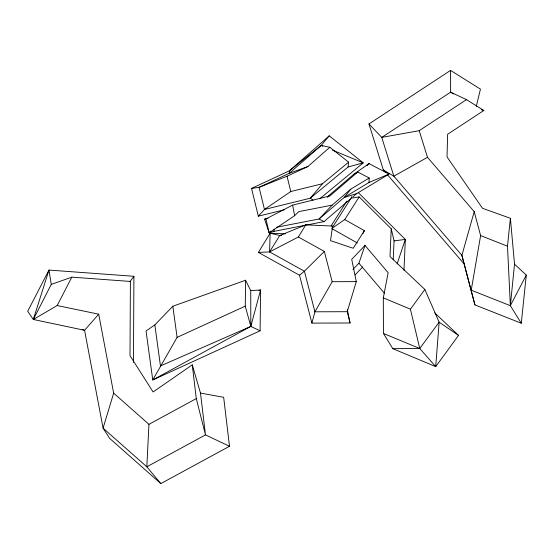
<?xml version="1.0" encoding="UTF-8"?>
<svg xmlns="http://www.w3.org/2000/svg" width="554" height="554" viewBox="0 0 554 554"><rect width="100%" height="100%" fill="white"/><g stroke="black" fill="none" stroke-linecap="round" stroke-linejoin="round"><path stroke-width="0.83" d="M133.452 362.427L133.916 276.294L48.96 270.075L27.7 311.265L33.316 319.471L84.568 330.288L98.709 314.18L57.18 305.545L33.316 319.471L48.96 270.075L51.266 284.41L33.316 319.471M331.77 226.295L331.777 224.813L346.846 201.144M260.11 330.807L250.803 326.403L245.277 306.147L245.574 280.234L172.834 306.251L154.836 324.914L146.048 330.967L152.759 379.961L260.11 330.807L260.581 290.005L250.747 290.608L245.574 280.234M347.303 309.568L350.059 322.996L311.909 323.12L314.914 311.805L304.402 271.225L269.59 251.911L270.151 233.186L285.421 233.857M332.206 227.798L351.091 198.138L359.158 196.905L391.228 228.802L389.988 256.523L424.849 289.444L439.142 322.193L435.714 366.63L392.807 348.674L383.451 333.453L383.306 297.851L388.146 272.707L365.003 245.436L351.714 259.348L356.284 281.619L347.233 311.701L350.059 322.996M403.963 270.387L405.341 239.418L358.272 192.598M393.215 259.826L394.067 240.893L391.228 228.802M98.709 314.18L113.653 393.146L148.943 424.336L146.824 466.793L160.826 483.6L229.501 446.261L223.664 397.301L200.493 393.077L192.259 364.851L153.105 391.976L129.996 355.654L130.398 281.446L71.833 277.152L51.266 284.41M276.778 227.202L319.076 218.996L344.2 197.453L368.978 182.481L369.213 178.014L357.801 172.024L353.625 174.42L327.345 196.864M267.921 218.324L264.57 219.149L269.14 232.805L274.008 231.337L274.147 229.155M521.272 323.238L510.359 305.676L514.528 264.175L510.4 218.29L482.527 208.318L447.023 156.941L447.646 134.241L483.822 110.502L466.489 99.637L450.644 92.172L381.748 137.399L393.859 176.193L461.891 255.346L474.93 304.908L521.272 323.238L526.3 275.075L514.528 264.175M258.323 216.185L264.48 209.46L310.275 198.214L348.099 166.983L348.591 162.156L329.845 147.267L321.168 145.48L289.417 170.798L251.551 188.436L258.323 216.185L284.147 209.841M466.489 99.637L419.191 130.682L427.501 157.315L474.21 211.656L480.616 235.582L471.225 290.192L510.359 305.676L507.485 246.211L510.4 218.29M476.288 106.361L480.45 89.146L450.561 70.4L368.964 123.957L383.306 169.898L385.563 172.523M474.21 211.656L461.891 255.346L474.93 304.908M113.653 393.146L103.086 428.145L109.63 438.353L160.826 483.6M397.079 263.981L405.341 239.418L394.067 240.893M352.981 269.417L358.916 263.198L365.003 245.436M351.091 198.138L351.672 196.608M362.898 233.67L364.38 230.672L344.733 219.571L332.435 228.054M57.18 305.545L71.833 277.152M510.359 305.676L526.3 275.075M269.59 251.911L279.728 235.54L281.46 235.512L279.728 235.54L270.151 233.186L258.406 252.416L269.59 251.911L298.364 237.015L324.332 251.426L332.178 281.702L314.914 311.805L347.233 311.701M245.277 306.147L177.1 337.365L152.759 379.961L250.803 326.403L260.581 290.005L258.953 290.587M298.364 237.015L305.787 224.862L332.594 226.039L330.516 240.651L353.182 248.268L364.38 230.672M344.733 219.571L359.158 196.905M434.731 312.885L458.546 335.385L435.714 366.63L419.759 348.508L410.417 309.194L424.849 289.444M392.807 348.674L419.759 348.508L439.142 322.193L458.546 335.385M129.885 281.667L133.916 276.294M369.213 178.014L350.793 189.143L344.2 197.453L356.714 193.581L388.984 174.088L368.985 163.582L353.625 174.42M251.551 188.436L259.078 187.349L289.257 173.298L321.168 145.48L329.228 135.841L363.258 162.869L319.748 198.803M348.591 162.156L322.442 183.755L310.275 198.214L313.038 200.146M350.793 189.143L332.123 205.146L319.076 218.996L323.993 221.635L350.17 199.191M355.086 274.916L362.683 266.973M357.801 172.024L329.817 195.95L292.63 205.105L265.92 218.941L269.14 232.805L270.837 231.101M324.332 251.426L304.402 271.225L299.499 275.213L311.909 323.12M269.14 232.805L294.61 215.686L298.807 211.614L332.123 205.146M329.228 135.841L289.417 170.798L289.257 173.298L307.906 166.525L329.845 147.267M352.787 196.947L356.714 193.581M327.546 197.203L328.882 196.116M322.442 183.755L290.774 191.532L264.48 209.46L259.078 187.349L287.041 176.241L307.906 166.525M427.501 157.315L393.859 176.193L383.306 169.898M148.943 424.336L196.282 398.596L192.259 364.851M368.978 182.481L388.984 174.088M279.728 235.54L305.787 224.862M348.099 166.983L363.258 162.869L332.289 150.072M274.008 231.337L323.993 221.635M419.191 130.682L381.748 137.399L368.964 123.957M264.57 219.149L265.92 218.941M332.178 281.702L356.284 281.619M481.44 109.754L483.822 110.502M82.13 329.471L84.568 330.288L103.086 428.145L146.824 466.793L205.479 434.897L229.501 446.261M480.616 235.582L507.485 246.211M321.168 145.48L322.76 146.138M383.451 333.453L419.759 348.508M383.306 297.851L410.417 309.194M258.406 252.416L299.499 275.213M331.749 228.525L357.323 242.984M453.532 93.986L450.644 92.172L450.561 70.4M387.253 174.489L463.878 263.635M358.916 263.198L384.4 293.225M196.282 398.596L205.479 434.897L200.493 393.077M287.041 176.241L290.774 191.532M292.63 205.105L294.61 215.686M172.834 306.251L177.1 337.365M154.836 324.914L160.459 365.945L250.803 326.403L250.747 290.608M368.985 163.582L367.025 165.258L368.985 163.582"/></g></svg>
